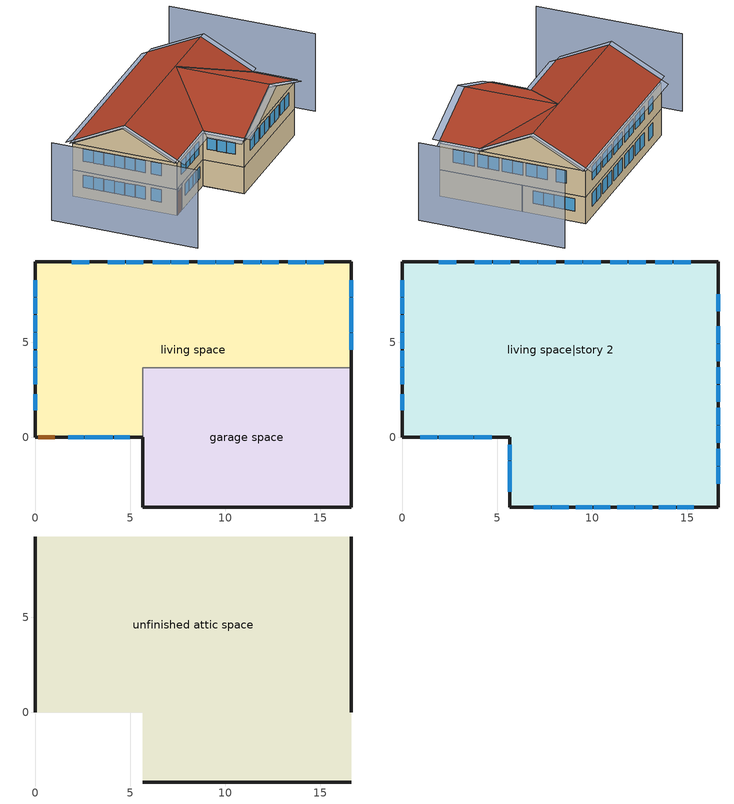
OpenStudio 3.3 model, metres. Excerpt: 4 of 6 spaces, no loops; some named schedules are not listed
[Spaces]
garage space
 floor foundation (FloorFndGrndUnfinSlab): 5.64,-3.66 5.64,3.66 16.61,3.66 16.61,-3.66 z0
 wall outside (WallExtUninsUnfin): 5.64,0 5.64,-3.66 16.61,-3.66 16.61,3.66 z0:2.44
 wall to living space (WallIntFinInsUnfin Reversed): 16.61,3.66 5.64,3.66 5.64,0 z0:2.44
living space
 floor foundation (FloorFndGrndFinSlab): 0,0 0,9.23 16.61,9.23 16.61,3.66 5.64,3.66 5.64,0 z0
 wall outside (WallExtInsFin): 16.61,3.66 16.61,9.23 0,9.23 0,0 0.13,0 1.05,0 5.64,0 z0:2.44
 window (WindowConstruction): 1.74,0 2.55,0 / 2.61,0 3.42,0 / 3.27,0 4.08,0 / 4.14,0 4.95,0 z1.05:2.13; 15.18,9.23 14.27,9.23 / 14.21,9.23 13.3,9.23 / 12.81,9.23 11.9,9.23 / 11.84,9.23 10.93,9.23 / 10.43,9.23 9.52,9.23 / 9.46,9.23 8.55,9.23 / 8.06,9.23 7.15,9.23 / 7.09,9.23 6.18,9.23 / 5.69,9.23 4.78,9.23 / 4.72,9.23 3.81,9.23 / 2.83,9.23 1.92,9.23 z0.92:2.13; 0,8.26 0,7.41 / 0,7.35 0,6.5 / 0,6.42 0,5.57 / 0,5.51 0,4.66 / 0,4.57 0,3.72 / 0,3.66 0,2.81 / 0,2.27 0,1.42 z1:2.13; 16.61,4.61 16.61,5.48 / 16.61,5.55 16.61,6.42 / 16.61,6.47 16.61,7.34 / 16.61,7.4 16.61,8.28 z0.97:2.13
 door (Door): 0.15,0 1.02,0 z0:2.13
living space|story 2
 floor to garage space (FloorFinInsUnfin): 16.61,3.66 16.61,-3.66 5.64,-3.66 5.64,3.66 z2.44
 floor to living space (FloorFinUninsFin): 16.61,9.23 16.61,3.66 5.64,3.66 5.64,0 0,0 0,9.23 z2.44
 wall outside (WallExtInsFin): 0,9.23 0,0 5.64,0 5.64,-3.66 16.61,-3.66 16.61,9.23 0,9.23 z2.44:4.88
 window (WindowConstruction): 6.92,-3.66 7.8,-3.66 / 7.87,-3.66 8.75,-3.66 / 9.11,-3.66 10,-3.66 / 10.06,-3.66 10.95,-3.66 / 11.31,-3.66 12.19,-3.66 / 12.25,-3.66 13.14,-3.66 / 13.5,-3.66 14.39,-3.66 / 14.45,-3.66 15.34,-3.66 / 16.61,-2.43 16.61,-1.54 / 16.61,-1.48 16.61,-0.59 / 16.61,-0.28 16.61,0.61 / 16.61,0.67 16.61,1.56 / 16.61,1.87 16.61,2.76 / 16.61,2.82 16.61,3.7 / 16.61,4.02 16.61,4.9 / 16.61,4.96 16.61,5.85 / 16.61,6.64 16.61,7.53 z3.39:4.57; 0.95,0 1.85,0 / 1.91,0 2.81,0 / 2.83,0 3.73,0 / 3.79,0 4.69,0 z3.37:4.57; 15.18,9.23 14.27,9.23 / 14.21,9.23 13.3,9.23 / 12.81,9.23 11.9,9.23 / 11.84,9.23 10.93,9.23 / 10.43,9.23 9.52,9.23 / 9.46,9.23 8.55,9.23 / 8.06,9.23 7.15,9.23 / 7.09,9.23 6.18,9.23 / 5.69,9.23 4.78,9.23 / 4.72,9.23 3.81,9.23 / 2.83,9.23 1.92,9.23 z3.36:4.57; 5.64,-0.37 5.64,-1.19 / 5.64,-1.25 5.64,-2.07 / 5.64,-2.03 5.64,-2.85 z3.48:4.57; 0,8.26 0,7.41 / 0,7.35 0,6.5 / 0,6.42 0,5.57 / 0,5.51 0,4.66 / 0,4.57 0,3.72 / 0,3.66 0,2.81 / 0,2.27 0,1.42 z3.44:4.57
unfinished attic space
 floor to living space|story 2 (FloorFinInsUnfinAttic): 16.61,9.23 16.61,0 0,0 0,9.23 z4.88; 5.64,-3.66 5.64,0 16.61,0 16.61,-3.66 z4.88
 wall outside (WallExtUninsUnfin): 0,4.61,7.18 0,9.23,4.88 0,0,4.88; 16.61,4.61,7.18 16.61,0,4.88 16.61,9.23,4.88; 5.64,-3.66,4.88 16.61,-3.66,4.88 11.13,-3.66,7.17
 roof outside (RoofUnfinInsExt): 0,4.61,7.49 16.61,4.61,7.49 16.61,9.23,5.18 0,9.23,5.18; 5.64,0,5.13 5.64,-3.66,5.13 11.13,-3.66,7.43 11.13,4.59,7.43; 16.61,0,5.13 11.13,4.59,7.43 11.13,-3.66,7.43 16.61,-3.66,5.13; 0,4.61,7.49 0,0,5.18 5.64,0,5.18 11.13,4.59,7.48 16.61,0,5.18 16.61,4.61,7.49
shading: -4.57,9.23 -4.57,-3.66 / 21.19,-3.66 21.19,9.23 z0:7.18; 16.61,6.47 16.61,7.34 / 16.61,4.61 16.61,5.48 / 16.61,7.4 16.61,8.28 / 16.61,5.55 16.61,6.42 z0.97:2.13; 16.61,4.96 16.61,5.85 / 16.61,4.02 16.61,4.9 / 16.61,1.87 16.61,2.76 / 16.61,-0.28 16.61,0.61 / 16.61,-2.43 16.61,-1.54 / 13.5,-3.66 14.39,-3.66 / 12.25,-3.66 13.14,-3.66 / 14.45,-3.66 15.34,-3.66 / 6.92,-3.66 7.8,-3.66 / 16.61,6.64 16.61,7.53 / 16.61,0.67 16.61,1.56 / 10.06,-3.66 10.95,-3.66 / 7.87,-3.66 8.75,-3.66 / 9.11,-3.66 10,-3.66 / 11.31,-3.66 12.19,-3.66 / 16.61,2.82 16.61,3.7 / 16.61,-1.48 16.61,-0.59 z3.39:4.57; 0,2.27 0,1.42 / 0,5.51 0,4.66 / 0,6.42 0,5.57 / 0,8.26 0,7.41 / 0,7.35 0,6.5 / 0,4.57 0,3.72 / 0,3.66 0,2.81 z1:2.13; 0,2.27 0,1.42 / 0,3.66 0,2.81 / 0,5.51 0,4.66 / 0,6.42 0,5.57 / 0,7.35 0,6.5 / 0,4.57 0,3.72 / 0,8.26 0,7.41 z3.44:4.57; 5.64,-2.03 5.64,-2.85 / 5.64,-1.25 5.64,-2.07 / 5.64,-0.37 5.64,-1.19 z3.48:4.57; 4.72,9.23 3.81,9.23 / 5.69,9.23 4.78,9.23 / 7.09,9.23 6.18,9.23 / 8.06,9.23 7.15,9.23 / 2.83,9.23 1.92,9.23 / 15.18,9.23 14.27,9.23 / 14.21,9.23 13.3,9.23 / 12.81,9.23 11.9,9.23 / 11.84,9.23 10.93,9.23 / 10.43,9.23 9.52,9.23 / 9.46,9.23 8.55,9.23 z0.92:2.13; 11.84,9.23 10.93,9.23 / 12.81,9.23 11.9,9.23 / 7.09,9.23 6.18,9.23 / 9.46,9.23 8.55,9.23 / 8.06,9.23 7.15,9.23 / 10.43,9.23 9.52,9.23 / 5.69,9.23 4.78,9.23 / 15.18,9.23 14.27,9.23 / 4.72,9.23 3.81,9.23 / 2.83,9.23 1.92,9.23 / 14.21,9.23 13.3,9.23 z3.36:4.57; 2.83,0 3.73,0 / 0.95,0 1.85,0 / 3.79,0 4.69,0 / 1.91,0 2.81,0 z3.37:4.57; 2.61,0 3.42,0 / 3.27,0 4.08,0 / 1.74,0 2.55,0 / 4.14,0 4.95,0 z1.05:2.13; -0.61,4.61,7.49 -0.61,0,5.18 0,0,5.18 0,4.61,7.49; 0,-0.61,4.88 5.64,-0.61,4.88 5.64,0,5.18 0,0,5.18; 17.22,0,5.18 17.22,4.61,7.49 16.61,4.61,7.49 16.61,0,5.18; 17.22,-3.66,4.88 17.22,0,4.88 16.61,0,5.13 16.61,-3.66,5.13; 11.13,-4.27,7.43 16.61,-4.27,5.13 16.61,-3.66,5.13 11.13,-3.66,7.43; -0.61,9.23,5.18 -0.61,4.61,7.49 0,4.61,7.49 0,9.23,5.18; 17.22,4.61,7.49 17.22,9.23,5.18 16.61,9.23,5.18 16.61,4.61,7.49; 16.61,9.84,4.88 0,9.84,4.88 0,9.23,5.18 16.61,9.23,5.18; 5.03,0,4.88 5.03,-3.66,4.88 5.64,-3.66,5.13 5.64,0,5.13; 5.64,-4.27,5.13 11.13,-4.27,7.43 11.13,-3.66,7.43 5.64,-3.66,5.13
[Building]
Building 1: North Axis {deg}=180; Standards Number of Stories=2; Standards Number of Above Ground Stories=2; Standards Building Type=singlefamilydetached; Standards Number of Living Units=1
[Site]
Denver-Aurora-Buckley AFB: Latitude {deg}=39.72; Longitude {deg}=-104.75; Time Zone {hr}=-7; Elevation {m}=1726; Terrain=Suburbs
[ClimateZones]
Climate Zone Institution Name 1=Building America; Climate Zone Document Year 1=0; Climate Zone Value 1=Hot-Humid; Climate Zone Institution Name 2=ASHRAE; Climate Zone Document Name 2=ANSI/ASHRAE Standard 169; Climate Zone Document Year 2=2006; Climate Zone Institution Name 3=CEC; Climate Zone Document Name 3=California Climate Zone Descriptions; Climate Zone Document Year 3=1995
[Site:WaterMainsTemperature]
Calculation Method=Correlation; Annual Average Outdoor Air Temperature {C}=20.9703; Maximum Difference In Monthly Average Outdoor Air Temperatures {deltaC}=14.4513
[Site:GroundTemperature:Deep]
20.9703, 20.9703, 20.9703, 20.9703, 20.9703, 20.9703, 20.9703, 20.9703, 20.9703, 20.9703, 20.9703, 20.9703
[Material] Roughness=Rough
Name | Thickness {m} | Conductivity {W/m-K} | Density {kg/m3} | Specific Heat {J/kg-K} | Thermal Absorptance | Solar Absorptance | Visible Absorptance
Drywall 0.5 in. | 0.0127 | 0.160291 | 801 | 837.4 | 0.9 | 0.5 | 0.1
FloorUATrussandIns | 0.0889 | 0.0564573 | 50.7834 | 1165.1 | 0.9 | 0.5 | 0.9
FloorUAAdditionalCeilingIns | 0.196342 | 0.0539976 | 16.02 | 1046.75
Wood Shingles | 0.009525 | 0.162714 | 1121.4 | 1465.45 | 0.9 | 0.78 | 0.78
RoofSheathing | 0.01905 | 0.115458 | 512.64 | 1214.23 | 0.82 | 0.3 | 0.3
RoofUARoofIns | 0.18415 | 8.02397 | 37.0049 | 1207.88 | 0.9 | 0.78 | 0.9
Brick, Medium/Dark | 0.1016 | 0.793375 | 1762.2 | 795.53 | 0.96 | 0.88 | 0.88
WallSheathing | 0.0127 | 0.115458 | 512.64 | 1214.23 | 0.82 | 0.3 | 0.3
WallCMU | 0.1524 | 0.517498 | 1001.12 | 852.065 | 0.96 | 0.88 | 0.96
WallFurring | 0.1016 | 0.0437921 | 110.334 | 1154.52 | 0.96 | 0.88 | 0.96
WallCMU 1 | 0.1524 | 0.519108 | 1001.12 | 852.065 | 0.82 | 0.3 | 0.82
WallFurring 1 | 0.1016 | 0.0439284 | 110.334 | 1154.52 | 0.82 | 0.3 | 0.82
WallStudAndCavity | 0.0889 | 0.392154 | 83.0341 | 1211.67 | 0.96 | 0.88 | 0.96
WallStudAndCavity 1 | 0.0889 | 0.397942 | 83.0341 | 1211.67 | 0.82 | 0.3 | 0.3
res furniture material living space|story 2 | 0.1524 | 0.115458 | 640.8 | 1214.23 | 0.9 | 0.6 | 0.1
FootingMaterial; FootingMaterial 1 | 0.2032 | 1.803125 | 2242.8 | 837.4 | 0.9
Concrete 4.0 in. | 0.1016 | 1.803125 | 2242.8 | 837.4 | 0.9
Floor Covering | 0.0127 | 0.0433444 | 54.468 | 1339.84 | 0.9 | 0.9
FloorIns | 0.1397 | 1.90491 | 67.691 | 1210.98 | 0.82 | 0.3 | 0.3
Wood Floor | 0.015875 | 0.115458 | 544.68 | 1214.23
FloorFinStudAndAirFloor | 0.1397 | 0.557395 | 67.691 | 1210.98 | 0.9 | 0.5 | 0.9
DoorMaterial | 0.04445 | 0.0612267 | 512.64 | 1214.23 | 0.82 | 0.3 | 0.3
[Construction]
FloorFinInsUnfinAttic: Drywall 0.5 in., FloorUATrussandIns, FloorUAAdditionalCeilingIns
RoofUnfinInsExt: Wood Shingles, RoofSheathing, RoofUARoofIns
WallExtInsFin: Brick, Medium/Dark, WallSheathing, WallCMU, WallFurring, Drywall 0.5 in.
WallIntFinInsUnfin Reversed: WallFurring 1, WallCMU 1, WallSheathing
WallExtUninsUnfin: Brick, Medium/Dark, WallSheathing, WallStudAndCavity
WallIntFinUninsFin: WallStudAndCavity 1, Drywall 0.5 in.
res furniture construction living space|story 2; res furniture construction garage space; res furniture construction living space: res furniture material living space|story 2
FootingConstruction: FootingMaterial
FloorFndGrndFinSlab: Concrete 4.0 in., Floor Covering
FootingConstruction 1: FootingMaterial 1
FloorFndGrndUnfinSlab: Concrete 4.0 in.
FloorFinInsUnfin: FloorIns, RoofSheathing, Wood Floor, Floor Covering
FloorFinUninsFin: Drywall 0.5 in., FloorFinStudAndAirFloor, RoofSheathing, Wood Floor, Floor Covering
WindowConstruction: WindowMaterial
Door: DoorMaterial
[WindowMaterial:SimpleGlazingSystem]
WindowMaterial: U-Factor {W/m2-K}=2.15764; Solar Heat Gain Coefficient=0.44
[ThermalZone] Use Ideal Air Loads=No
living zone: Thermostat=living zone temperature setpoint
garage zone; unfinished attic zone: 
res ds res fur electric asys ret air zone; res ds res ac asys ret air zone: Volume {m3}=0.25
[Sizing:Zone] Zone Cooling Design Supply Air Temperature Input Method=SupplyAirTemperature; Zone Cooling Design Supply Air Temperature {C}=14; Zone Cooling Design Supply Air Temperature Difference {deltaC}=11.11; Zone Heating Design Supply Air Temperature Input Method=SupplyAirTemperature; Zone Heating Design Supply Air Temperature {C}=40; Zone Heating Design Supply Air Temperature Difference {deltaC}=11.11; Zone Cooling Design Supply Air Humidity Ratio {kg-H2O/kg-air}=0.0085; Zone Heating Design Supply Air Humidity Ratio {kg-H2O/kg-air}=0.008; Cooling Design Air Flow Method=DesignDay; Heating Design Air Flow Method=DesignDay; Account for Dedicated Outdoor Air System=No; Dedicated Outdoor Air System Control Strategy=NeutralSupplyAir; Dedicated Outdoor Air Low Setpoint Temperature for Design {C}=autosize; Dedicated Outdoor Air High Setpoint Temperature for Design {C}=autosize
unfinished attic zone; res ds res fur electric asys ret air zone; res ds res ac asys ret air zone
[Space]
Name | Space Type | Thermal Zone | Building Unit
garage space | Space Type 1 | garage zone
living space; living space|story 2 | Space Type 2 | living zone | unit 1
unfinished attic space | Space Type 3 | unfinished attic zone
res ds res fur electric asys ret air space |  | res ds res fur electric asys ret air zone
res ds res ac asys ret air space |  | res ds res ac asys ret air zone
[SpaceType]
Name | Standards Space Type
Space Type 1 | garage
Space Type 2 | living
Space Type 3 | unfinished attic
[BuildingUnit]
unit 1: Building Unit Type=Residential
[External:File]
schedules.csv: File=schedules.csv
[People:Definition] Number of People Calculation Method=People; Fraction Radiant=0.319734; Sensible Heat Fraction=0.573; Carbon Dioxide Generation Rate {m3/s-W}=0; Enable ASHRAE 55 Comfort Warnings=No; Mean Radiant Temperature Calculation Type=ZoneAveraged
Name | Number of People {people}
res occupants|living space | 1.47652
res occupants|living space|story 2 | 2.52348
[People] Number of People Schedule=occupants; Activity Level Schedule=res occupants activity schedule; Multiplier=1
Name | People Definition | Space or SpaceType
res occupants|living space | res occupants|living space | living space
res occupants|living space|story 2 | res occupants|living space|story 2 | living space|story 2
[InternalMass:Definition] Design Level Calculation Method=SurfaceArea
Name | Construction | Surface Area {m2}
living space|story 2 Partition | WallIntFinUninsFin | 193.471
living space Partition | WallIntFinUninsFin | 113.202
res furniture mass living space|story 2 | res furniture construction living space|story 2 | 77.3882
res furniture mass garage space | res furniture construction garage space | 8.02682
res furniture mass living space | res furniture construction living space | 45.2809
[InternalMass] Multiplier=1
Name | Internal Mass Definition | Space or SpaceType
living space|story 2 Partition | living space|story 2 Partition | living space|story 2
living space Partition | living space Partition | living space
res furniture mass living space|story 2 | res furniture mass living space|story 2 | living space|story 2
res furniture mass garage space | res furniture mass garage space | garage space
res furniture mass living space | res furniture mass living space | living space
[Foundation:Kiva] Wall Height Above Grade {m}=0.2032; Wall Depth Below Slab {m}=0.2032
Name | Footing Wall Construction
Foundation Kiva 1 | FootingConstruction
Foundation Kiva 2 | FootingConstruction 1
[Foundation:Kiva:Settings]
Soil Conductivity {W/m-K}=1.731; Soil Density {kg/m3}=1842.3; Soil Specific Heat {J/kg-K}=418.7; Ground Solar Absorptivity=0.9; Ground Thermal Absorptivity=0.9; Ground Surface Roughness {m}=0.03; Far-Field Width {m}=40; Deep-Ground Boundary Condition=ZeroFlux; Deep-Ground Depth {m}=40; Minimum Cell Dimension {m}=0.02; Maximum Cell Growth Coefficient=1.5; Simulation Timestep=Hourly
[SurfaceProperty:ExposedFoundationPerimeter] Exposed Perimeter Calculation Method=TotalExposedPerimeter
Name | Total Exposed Perimeter {m}
Surface 7 | 37.0558
Surface 1 | 21.9456
[WaterUse:Equipment:Definition]
Name | Peak Flow Rate {m3/s} | Target Temperature Schedule
res shower | 0.000102087 | fixtures temperature schedule
res sink | 5.70379e-05 | fixtures temperature schedule
res bath | 0.000274628 | fixtures temperature schedule
res shower dist; res sink dist; res bath dist | 0 | fixtures temperature schedule
res cw | 3.16998e-05 | res cw temperature schedule
res dw | 9.72366e-06 | res dw temperature schedule
[WaterUse:Equipment] Space=living space
Name | Water Use Equipment Definition | Flow Rate Fraction Schedule
res shower | res shower | showers
res sink | res sink | sinks
res bath | res bath | baths
res shower dist | res shower dist | showers
res sink dist | res sink dist | sinks
res bath dist | res bath dist | baths
res cw | res cw | clothes_washer
res dw | res dw | dishwasher
[OtherEquipment:Definition] Design Level Calculation Method=EquipmentLevel
Name | Design Level {W} | Fraction Latent | Fraction Radiant | Fraction Lost
res shower | 3017.65 | 0.487295 | 0 | 0
res sink | 607.043 | 0.312529 | 0 | 0
res bath | 4133.06 | 0 | 0 | 0
res hot water distribution | 1310.94 | 0 | 0 | 0
res ds res fur electric asys SupSLkToLvEq; res ds res fur electric asys SupLatLkToLvEq; res ds res fur electric asys SupDCnToLvEq; res ds res fur electric asys SupDCnToAhEq; res ds res fur electric asys RetDCnToPlEq; res ds res fur electric asys RetDCnToAhEquip; res ds res fur electric asys SupSLkToAhEq; res ds res fur electric asys SupLatLkToAhEq; res ds res fur electric asys RetSLkEq; res ds res fur electric asys RetLatLkEq; res ds res ac asys SupSLkToLvEq; res ds res ac asys SupLatLkToLvEq; res ds res ac asys SupDCnToLvEq; res ds res ac asys SupDCnToAhEq; res ds res ac asys RetDCnToPlEq; res ds res ac asys RetDCnToAhEquip; res ds res ac asys SupSLkToAhEq; res ds res ac asys SupLatLkToAhEq; res ds res ac asys RetSLkEq; res ds res ac asys RetLatLkEq | 0
[OtherEquipment]
Name | Other Equipment Definition | Space or SpaceType | Schedule | Fuel Type
res shower | res shower | living space | showers
res sink | res sink | living space | sinks
res bath | res bath | living space | baths
res hot water distribution | res hot water distribution | living space | showers
res ds res fur electric asys SupSLkToLvEq | res ds res fur electric asys SupSLkToLvEq | living space | Always On Discrete | None
res ds res fur electric asys SupLatLkToLvEq | res ds res fur electric asys SupLatLkToLvEq | living space | Always On Discrete | None
res ds res fur electric asys SupDCnToLvEq | res ds res fur electric asys SupDCnToLvEq | living space | Always On Discrete | None
res ds res fur electric asys SupDCnToAhEq | res ds res fur electric asys SupDCnToAhEq | unfinished attic space | Always On Discrete | None
res ds res fur electric asys RetDCnToPlEq | res ds res fur electric asys RetDCnToPlEq | res ds res fur electric asys ret air space | Always On Discrete | None
res ds res fur electric asys RetDCnToAhEquip | res ds res fur electric asys RetDCnToAhEquip | unfinished attic space | Always On Discrete | None
res ds res fur electric asys SupSLkToAhEq | res ds res fur electric asys SupSLkToAhEq | unfinished attic space | Always On Discrete | None
res ds res fur electric asys SupLatLkToAhEq | res ds res fur electric asys SupLatLkToAhEq | unfinished attic space | Always On Discrete | None
res ds res fur electric asys RetSLkEq | res ds res fur electric asys RetSLkEq | res ds res fur electric asys ret air space | Always On Discrete | None
res ds res fur electric asys RetLatLkEq | res ds res fur electric asys RetLatLkEq | res ds res fur electric asys ret air space | Always On Discrete | None
res ds res ac asys SupSLkToLvEq | res ds res ac asys SupSLkToLvEq | living space | Always On Discrete | None
res ds res ac asys SupLatLkToLvEq | res ds res ac asys SupLatLkToLvEq | living space | Always On Discrete | None
res ds res ac asys SupDCnToLvEq | res ds res ac asys SupDCnToLvEq | living space | Always On Discrete | None
res ds res ac asys SupDCnToAhEq | res ds res ac asys SupDCnToAhEq | unfinished attic space | Always On Discrete | None
res ds res ac asys RetDCnToPlEq | res ds res ac asys RetDCnToPlEq | res ds res ac asys ret air space | Always On Discrete | None
res ds res ac asys RetDCnToAhEquip | res ds res ac asys RetDCnToAhEquip | unfinished attic space | Always On Discrete | None
res ds res ac asys SupSLkToAhEq | res ds res ac asys SupSLkToAhEq | unfinished attic space | Always On Discrete | None
res ds res ac asys SupLatLkToAhEq | res ds res ac asys SupLatLkToAhEq | unfinished attic space | Always On Discrete | None
res ds res ac asys RetSLkEq | res ds res ac asys RetSLkEq | res ds res ac asys ret air space | Always On Discrete | None
res ds res ac asys RetLatLkEq | res ds res ac asys RetLatLkEq | res ds res ac asys ret air space | Always On Discrete | None
[EnergyManagementSystem:Sensor]
Name | Output Variable or Output Meter Index Key | Output Variable or Output Meter
res_shower_vol | res shower | Water Use Equipment Hot Water Volume
res_shower_mixsp | fixtures temperature schedule | Schedule Value
res_nv_pb_s |  | Site Outdoor Air Barometric Pressure
res_af_vw_s |  | Site Wind Speed
res_nv_wt_s |  | Site Outdoor Air Humidity Ratio
res_nv_1_nva_s | res nv_1 avail schedule | Schedule Value
res_nv_1_sp_s | res nv_1 temp schedule | Schedule Value
res_ds_res_fur_electric_asys_ah_mfr_s | Node 25 | System Node Mass Flow Rate
res_ds_res_fur_electric_asys_ah_vfr_s | Node 25 | System Node Current Density Volume Flow Rate
res_ds_res_fur_electric_asys_ah_tt_s | Node 25 | System Node Temperature
res_ds_res_fur_electric_asys_ra_t_s | Node 28 | System Node Temperature
res_ds_res_fur_electric_asys_ah_wt_s | Node 25 | System Node Humidity Ratio
res_ds_res_fur_electric_asys_ra_w_s | Node 28 | System Node Humidity Ratio
res_ds_res_fur_electric_asys_ah_t_s; res_ds_res_ac_asys_ah_t_s | unfinished attic zone | Zone Air Temperature
res_ds_res_fur_electric_asys_ah_w_s; res_ds_res_ac_asys_ah_w_s | unfinished attic zone | Zone Mean Air Humidity Ratio
res_ds_res_ac_asys_ah_mfr_s | Node 18 | System Node Mass Flow Rate
res_ds_res_ac_asys_ah_vfr_s | Node 18 | System Node Current Density Volume Flow Rate
res_ds_res_ac_asys_ah_tt_s | Node 18 | System Node Temperature
res_ds_res_ac_asys_ra_t_s | Node 21 | System Node Temperature
res_ds_res_ac_asys_ah_wt_s | Node 18 | System Node Humidity Ratio
res_ds_res_ac_asys_ra_w_s | Node 21 | System Node Humidity Ratio
res_infil_1_range_sch_s | res mv_1 range exhaust schedule | Schedule Value
res_infil_1_bath_sch_s | res mv_1 bath exhaust schedule | Schedule Value
res_infil_1_dryer_sch_s | clothes_dryer_exhaust | Schedule Value
res_infil_1_wh_sch_s | Always On Discrete | Schedule Value
[EnergyManagementSystem:Program]
res_shower_sag: If res_shower_vol > 0; Set ShowerTime=SystemTimeStep; Else; Set ShowerTime=0; EndIf; If (res_shower_vol > 0) && (res_shower_mixsp > res_shower_tout); Set ShowerSag=SystemTimeStep; Set ShowerE=res_shower_vol*4141170*(res_shower_mixsp-res_shower_tout); Else; Set ShowerSag=0; Set ShowerE=0; EndIf
res_nv_1_program: Set Tdiff = res_af_1_tin_s-res_af_1_tt_s; Set dT = (@Abs Tdiff); Set pt = (@RhFnTdbWPb res_af_1_tt_s res_nv_wt_s res_nv_pb_s); Set NVA = 27826.027090145795; Set Cs = 0.00017926040778923255; Set Cw = 8.70903777141566e-05; Set MNV = 4.15439602667519; Set MHR = 0.0115; Set MRH = 0.7; Set temp1 = (res_nv_1_nva_s*NVA); Set SGNV = temp1*((((Cs*dT)+(Cw*(res_af_vw_s^2)))^0.5)/1000); If (res_nv_wt_s<MHR) && (pt<MRH) && (res_af_1_tin_s>res_nv_1_sp_s); Set temp2 = (res_af_1_tin_s-res_nv_1_sp_s); Set NVadj1 = temp2/(res_af_1_tin_s-res_af_1_tt_s); Set NVadj2 = (@Min NVadj1 1); Set NVadj3 = (@Max NVadj2 0); Set NVadj = SGNV*NVadj3; Set res_nv_1_flow_act = (@Min NVadj MNV); Else; Set res_nv_1_flow_act = 0; EndIf
res_ds_res_fur_electric_asys_program: Set res_ds_res_fur_electric_asys_AhMfr = res_ds_res_fur_electric_asys_ah_mfr_s; Set res_ds_res_fur_electric_asys_FanRtf = res_ds_res_fur_electric_asys_fan_rtf_s; Set res_ds_res_fur_electric_asys_AhVfr = res_ds_res_fur_electric_asys_ah_vfr_s; Set res_ds_res_fur_electric_asys_AhTt = res_ds_res_fur_electric_asys_ah_tt_s; Set res_ds_res_fur_electric_asys_AhWt = res_ds_res_fur_electric_asys_ah_wt_s; Set res_ds_res_fur_electric_asys_RaT = res_ds_res_fur_electric_asys_ra_t_s; Set res_ds_res_fur_electric_asys_RaW = res_ds_res_fur_electric_asys_ra_w_s; Set res_ds_res_fur_electric_asys_AhT = res_ds_res_fur_electric_asys_ah_t_s; Set res_ds_res_fur_electric_asys_AhW = res_ds_res_fur_electric_asys_ah_w_s; Run res_ds_res_fur_electric_asys_lk_subrout; Set res_ds_res_fur_electric_asys_SupSLkToLvEq_act = res_ds_res_fur_electric_asys_SupSLkToLv; Set res_ds_res_fur_electric_asys_SupLatLkToLvEq_act = res_ds_res_fur_electric_asys_SupLatLkToLv; Set res_ds_res_fur_electric_asys_SupDCnToLvEq_act = res_ds_res_fur_electric_asys_SupDCnToLv; Set res_ds_res_fur_electric_asys_SupDCnToAhEq_act = res_ds_res_fur_electric_asys_SupDCnToAh; Set res_ds_res_fur_electric_asys_SupSLkToAhEq_act = res_ds_res_fur_electric_asys_SupSLkToAh; Set res_ds_res_fur_electric_asys_SupLatLkToAhEq_act = res_ds_res_fur_electric_asys_SupLatLkToAh; Set res_ds_res_fur_electric_asys_RetSLkEq_act = res_ds_res_fur_electric_asys_RetSLk; Set res_ds_res_fur_electric_asys_RetLatLkEq_act = res_ds_res_fur_electric_asys_RetLatLk; Set res_ds_res_fur_electric_asys_RetDCnToPlEq_act = res_ds_res_fur_electric_asys_RetDCnToPl; Set res_ds_res_fur_electric_asys_RetDCnToAhEquip_act = res_ds_res_fur_electric_asys_RetDCnToAh; Set res_ds_res_fur_electric_asys_AhToLivMix_act = res_ds_res_fur_electric_asys_AhToLiv; Set res_ds_res_fur_electric_asys_LivToAhMix_act = res_ds_res_fur_electric_asys_LivToAh
res_ds_res_ac_asys_program: Set res_ds_res_ac_asys_AhMfr = res_ds_res_ac_asys_ah_mfr_s; Set res_ds_res_ac_asys_FanRtf = res_ds_res_ac_asys_fan_rtf_s; Set res_ds_res_ac_asys_AhVfr = res_ds_res_ac_asys_ah_vfr_s; Set res_ds_res_ac_asys_AhTt = res_ds_res_ac_asys_ah_tt_s; Set res_ds_res_ac_asys_AhWt = res_ds_res_ac_asys_ah_wt_s; Set res_ds_res_ac_asys_RaT = res_ds_res_ac_asys_ra_t_s; Set res_ds_res_ac_asys_RaW = res_ds_res_ac_asys_ra_w_s; Set res_ds_res_ac_asys_AhT = res_ds_res_ac_asys_ah_t_s; Set res_ds_res_ac_asys_AhW = res_ds_res_ac_asys_ah_w_s; Run res_ds_res_ac_asys_lk_subrout; Set res_ds_res_ac_asys_SupSLkToLvEq_act = res_ds_res_ac_asys_SupSLkToLv; Set res_ds_res_ac_asys_SupLatLkToLvEq_act = res_ds_res_ac_asys_SupLatLkToLv; Set res_ds_res_ac_asys_SupDCnToLvEq_act = res_ds_res_ac_asys_SupDCnToLv; Set res_ds_res_ac_asys_SupDCnToAhEq_act = res_ds_res_ac_asys_SupDCnToAh; Set res_ds_res_ac_asys_SupSLkToAhEq_act = res_ds_res_ac_asys_SupSLkToAh; Set res_ds_res_ac_asys_SupLatLkToAhEq_act = res_ds_res_ac_asys_SupLatLkToAh; Set res_ds_res_ac_asys_RetSLkEq_act = res_ds_res_ac_asys_RetSLk; Set res_ds_res_ac_asys_RetLatLkEq_act = res_ds_res_ac_asys_RetLatLk; Set res_ds_res_ac_asys_RetDCnToPlEq_act = res_ds_res_ac_asys_RetDCnToPl; Set res_ds_res_ac_asys_RetDCnToAhEquip_act = res_ds_res_ac_asys_RetDCnToAh; Set res_ds_res_ac_asys_AhToLivMix_act = res_ds_res_ac_asys_AhToLiv; Set res_ds_res_ac_asys_LivToAhMix_act = res_ds_res_ac_asys_LivToAh
res_infil_1_program: Set p_m = 0.14; Set p_s = 0.22; Set s_m = 270; Set s_s = 370; Set z_m = 9.99744; Set z_s = 4.8768; Set f_t = (((s_m/z_m)^p_m)*((z_s/s_s)^p_s)); Set Tdiff = res_af_1_tin_s-res_af_1_tt_s; Set dT = @Abs Tdiff; Set c = 0.1637; Set Cs = 0.1056; Set Cw = 0.1471; Set n = 0.65; Set sft = (f_t*0.7000000000000001); Set temp1 = ((c*Cw)*((sft*res_af_vw_s)^(2*n)))^2; Set Qn = (((c*Cs*(dT^n))^2)+temp1)^0.5; Set Tdiff = res_af_1_tin_s-res_af_1_tt_s; Set QWHV = res_infil_1_wh_sch_s*0.0; Set Qrange = res_infil_1_range_sch_s*0.0472; Set Qdryer = res_infil_1_dryer_sch_s*0.0472; Set Qbath = res_infil_1_bath_sch_s*0.0472; Set QductsOut = 0; Set QductsIn = 0; Set QductsOut = QductsOut+res_ds_res_fur_electric_asys_lk_ret_fan_equiv; Set QductsIn = QductsIn+res_ds_res_fur_electric_asys_lk_sup_fan_equiv; Set QductsOut = QductsOut+res_ds_res_ac_asys_lk_ret_fan_equiv; Set QductsIn = QductsIn+res_ds_res_ac_asys_lk_sup_fan_equiv; Set Qout = Qrange+Qbath+Qdryer+QductsOut; Set Qin = QWHV+QductsIn; Set faneff_wh = 1; Set res_infil_1_house_fan_act = (QWHV*300)/faneff_wh*0; Set faneff_sp = 0.4719474432000001; Set res_infil_1_range_fan_act = (Qrange*300)/faneff_sp; Set res_infil_1_bath_fan_act = (Qbath*300)/faneff_sp; Set Qfan = (@Max Qout Qin); If Qfan > 0; Set Qavg = ((Qout + Qin) / 2.0); If ((@Abs (Qout - Qavg)) / Qavg) <= 0.1; Set phi = 1; Else; Set phi = (Qn / (Qn + Qfan)); EndIf; Set Qinf_adj = phi * Qn; Else; Set Qinf_adj = Qn; EndIf; Set res_infil_1_flow_act = Qfan + Qinf_adj
[EnergyManagementSystem:ProgramCallingManager]
res shower sag: EndOfSystemTimestepAfterHVACReporting; res_shower_sag
res af_1 program calling manager: BeginTimestepBeforePredictor; res_infil_1_program; res_nv_1_program
res ds res fur electric asys program calling manager: EndOfSystemTimestepAfterHVACReporting; res_ds_res_fur_electric_asys_program
res ds res ac asys program calling manager: EndOfSystemTimestepAfterHVACReporting; res_ds_res_ac_asys_program
[EnergyManagementSystem:OutputVariable] Type of Data in Variable=Summed; Update Frequency=SystemTimestep; EMS Program or Subroutine=res_shower_sag
Name | EMS Variable | Units
Unmet Shower Energy|unit 1 | ShowerE | J
Unmet Shower Time|unit 1 | ShowerSag | hr
Shower Draw Time|unit 1 | ShowerTime | hr
[ThermostatSetpoint:DualSetpoint]
living zone temperature setpoint: Heating Setpoint Temperature Schedule=res heating setpoint; Cooling Setpoint Temperature Schedule=res cooling setpoint
[ElectricEquipment:Definition] Design Level Calculation Method=EquipmentLevel
Name | Design Level {W} | Fraction Latent | Fraction Radiant | Fraction Lost
res ceil fan | 34.2964 | 0 | 0.558 | 0
res refrig | 203.365 | 0 | 0 | 0
res cw | 858.155 | 0 | 0.48 | 0.2
res cd electric | 7975.5 | 0.05 | 0.09 | 0.8
res dw | 595.959 | 0.15 | 0.36 | 0.25
res range electric | 2265.51 | 0.3 | 0.24 | 0.3
res misc plug loads|living space | 542.803 | 0.021 | 0.558 | 0.049
res misc plug loads|living space|story 2 | 927.688 | 0.021 | 0.558 | 0.049
res freezer | 47.9573 | 0 | 0 | 0
res well pump | 149.343 | 0 | 0 | 1
res infil_1 house fan; res infil_1 range fan; res infil_1 bath fan | 0 | 0 | 0 | 1
[ElectricEquipment]
Name | Electric Equipment Definition | Space or SpaceType | Schedule
res ceil fan | res ceil fan | living space | ceiling_fan
res refrig | res refrig | living space | res refrig schedule
res cw | res cw | living space | clothes_washer_power
res cd electric | res cd electric | living space | clothes_dryer
res dw | res dw | living space | dishwasher_power
res range electric | res range electric | living space | cooking_range
res misc plug loads|living space | res misc plug loads|living space | living space | plug_loads
res misc plug loads|living space|story 2 | res misc plug loads|living space|story 2 | living space|story 2 | plug_loads
res freezer | res freezer | garage space | res freezer schedule
res well pump | res well pump | living space|story 2 | plug_loads_well_pump
res infil_1 house fan | res infil_1 house fan | living space | Always On Discrete
res infil_1 range fan | res infil_1 range fan | living space | Always On Discrete
res infil_1 bath fan | res infil_1 bath fan | living space | Always On Discrete
[Lights:Definition] Design Level Calculation Method=LightingLevel; Fraction Radiant=0.6; Fraction Visible=0.2; Return Air Fraction=0
Name | Lighting Level {W}
res lighting interior living space | 198.907
res lighting interior living space|story 2 | 339.945
res lighting garage garage space | 6.1129
[Lights] Fraction Replaceable=1
Name | Lights Definition | Space or SpaceType | Schedule
res lighting interior living space | res lighting interior living space | living space | lighting_interior
res lighting interior living space|story 2 | res lighting interior living space|story 2 | living space|story 2 | lighting_interior
res lighting garage garage space | res lighting garage garage space | garage space | lighting_garage
[Exterior:Lights:Definition]
res lighting exterior: Design Level {W}=16.2022
[Exterior:Lights]
res lighting exterior: Exterior Lights Definition=res lighting exterior; Schedule=lighting_exterior
[SpaceInfiltration:EffectiveLeakageArea] Schedule=Always On Discrete
Name | Space or SpaceType | Effective Air Leakage Area {cm2} | Stack Coefficient | Wind Coefficient
res infil|garage space | garage space | 408.02 | 0.000129067 | 4.38083e-05
res infil|unfinished attic space | unfinished attic space | 6442.57 | 0.000181537 | 4.28294e-05
[SpaceInfiltration:DesignFlowRate] Space or SpaceType=living space; Schedule=Always On Discrete; Design Flow Rate Calculation Method=Flow/Space; Design Flow Rate {m3/s}=0
res nv_1 flow; res infil_1 flow
[EnergyManagementSystem:Actuator]
Name | Actuated Component | Actuated Component Type | Actuated Component Control Type
res_nv_1_flow_act | res nv_1 flow | Zone Infiltration | Air Exchange Flow Rate
res_ds_res_fur_electric_asys_SupSLkToLvEq_act | res ds res fur electric asys SupSLkToLvEq | OtherEquipment | Power Level
res_ds_res_fur_electric_asys_SupLatLkToLvEq_act | res ds res fur electric asys SupLatLkToLvEq | OtherEquipment | Power Level
res_ds_res_fur_electric_asys_SupDCnToLvEq_act | res ds res fur electric asys SupDCnToLvEq | OtherEquipment | Power Level
res_ds_res_fur_electric_asys_SupDCnToAhEq_act | res ds res fur electric asys SupDCnToAhEq | OtherEquipment | Power Level
res_ds_res_fur_electric_asys_RetDCnToPlEq_act | res ds res fur electric asys RetDCnToPlEq | OtherEquipment | Power Level
res_ds_res_fur_electric_asys_RetDCnToAhEquip_act | res ds res fur electric asys RetDCnToAhEquip | OtherEquipment | Power Level
res_ds_res_fur_electric_asys_SupSLkToAhEq_act | res ds res fur electric asys SupSLkToAhEq | OtherEquipment | Power Level
res_ds_res_fur_electric_asys_SupLatLkToAhEq_act | res ds res fur electric asys SupLatLkToAhEq | OtherEquipment | Power Level
res_ds_res_fur_electric_asys_RetSLkEq_act | res ds res fur electric asys RetSLkEq | OtherEquipment | Power Level
res_ds_res_fur_electric_asys_RetLatLkEq_act | res ds res fur electric asys RetLatLkEq | OtherEquipment | Power Level
res_ds_res_fur_electric_asys_AhToLivMix_act | res ds res fur electric asys AhToLivMix | ZoneMixing | Air Exchange Flow Rate
res_ds_res_fur_electric_asys_LivToAhMix_act | res ds res fur electric asys LivToAhMix | ZoneMixing | Air Exchange Flow Rate
res_ds_res_ac_asys_SupSLkToLvEq_act | res ds res ac asys SupSLkToLvEq | OtherEquipment | Power Level
res_ds_res_ac_asys_SupLatLkToLvEq_act | res ds res ac asys SupLatLkToLvEq | OtherEquipment | Power Level
res_ds_res_ac_asys_SupDCnToLvEq_act | res ds res ac asys SupDCnToLvEq | OtherEquipment | Power Level
res_ds_res_ac_asys_SupDCnToAhEq_act | res ds res ac asys SupDCnToAhEq | OtherEquipment | Power Level
res_ds_res_ac_asys_RetDCnToPlEq_act | res ds res ac asys RetDCnToPlEq | OtherEquipment | Power Level
res_ds_res_ac_asys_RetDCnToAhEquip_act | res ds res ac asys RetDCnToAhEquip | OtherEquipment | Power Level
res_ds_res_ac_asys_SupSLkToAhEq_act | res ds res ac asys SupSLkToAhEq | OtherEquipment | Power Level
res_ds_res_ac_asys_SupLatLkToAhEq_act | res ds res ac asys SupLatLkToAhEq | OtherEquipment | Power Level
res_ds_res_ac_asys_RetSLkEq_act | res ds res ac asys RetSLkEq | OtherEquipment | Power Level
res_ds_res_ac_asys_RetLatLkEq_act | res ds res ac asys RetLatLkEq | OtherEquipment | Power Level
res_ds_res_ac_asys_AhToLivMix_act | res ds res ac asys AhToLivMix | ZoneMixing | Air Exchange Flow Rate
res_ds_res_ac_asys_LivToAhMix_act | res ds res ac asys LivToAhMix | ZoneMixing | Air Exchange Flow Rate
res_infil_1_house_fan_act | res infil_1 house fan | ElectricEquipment | Electricity Rate
res_infil_1_range_fan_act | res infil_1 range fan | ElectricEquipment | Electricity Rate
res_infil_1_bath_fan_act | res infil_1 bath fan | ElectricEquipment | Electricity Rate
res_infil_1_flow_act | res infil_1 flow | Zone Infiltration | Air Exchange Flow Rate
[AirLoopHVAC:ReturnPlenum]
Name | ThermalZone
res fur electric asys return plenum | res ds res fur electric asys ret air zone
res ac asys return plenum | res ds res ac asys ret air zone
[ZoneMixing] Schedule=Always On Continuous; Design Flow Rate Calculation Method=Flow/Zone; Design Flow Rate {m3/s}=0
Name | Zone | Source Zone
res ds res fur electric asys AhToLivMix; res ds res ac asys AhToLivMix | living zone | unfinished attic zone
res ds res fur electric asys LivToAhMix; res ds res ac asys LivToAhMix | unfinished attic zone | living zone
[EnergyManagementSystem:Subroutine]
res_ds_res_fur_electric_asys_lk_subrout: Set f_sup = 0.04997502497502498; Set f_ret = 0.025024975024975034; Set f_OA = 0.024950049950049943; Set oafrate = f_OA * res_ds_res_fur_electric_asys_AhVfr; Set suplkfrate = f_sup * res_ds_res_fur_electric_asys_AhVfr; Set retlkfrate = f_ret * res_ds_res_fur_electric_asys_AhVfr; Set res_ds_res_fur_electric_asys_AhToLiv = (@Abs (suplkfrate-retlkfrate-oafrate)); Set res_ds_res_fur_electric_asys_LivToAh = 0; Set res_ds_res_fur_electric_asys_lk_sup_fan_equiv = 0; Set res_ds_res_fur_electric_asys_lk_ret_fan_equiv = oafrate; If res_ds_res_fur_electric_asys_AhMfr>0; Set h_SA=(@HFnTdbW res_ds_res_fur_electric_asys_AhTt res_ds_res_fur_electric_asys_AhWt); Set h_AHZ=(@HFnTdbW res_ds_res_fur_electric_asys_AhT res_ds_res_fur_electric_asys_AhW); Set h_RA=(@HFnTdbW res_ds_res_fur_electric_asys_RaT res_ds_res_fur_electric_asys_RaW); Set h_fg=(@HfgAirFnWTdb res_ds_res_fur_electric_asys_AhWt res_ds_res_fur_electric_asys_AhTt); Set SALkQtot=f_sup*res_ds_res_fur_electric_asys_AhMfr*(h_RA-h_SA); Set temp1=h_fg*(res_ds_res_fur_electric_asys_RaW-res_ds_res_fur_electric_asys_AhWt); Set res_ds_res_fur_electric_asys_SupLatLkToLv = f_sup*res_ds_res_fur_electric_asys_AhMfr*temp1; Set res_ds_res_fur_electric_asys_SupSLkToLv = SALkQtot-res_ds_res_fur_electric_asys_SupLatLkToLv; Set eTm=(res_ds_res_fur_electric_asys_FanRtf/(res_ds_res_fur_electric_asys_AhMfr*1006.0))*52.324; Set eTm=0-eTm; Set temp4=res_ds_res_fur_electric_asys_AhT; Set tsup=temp4+((res_ds_res_fur_electric_asys_AhTt-res_ds_res_fur_electric_asys_AhT)*(@Exp eTm)); Set temp5=tsup-res_ds_res_fur_electric_asys_AhTt; Set res_ds_res_fur_electric_asys_SupDCnToLv = res_ds_res_fur_electric_asys_AhMfr*1006.0*temp5; Set res_ds_res_fur_electric_asys_SupDCnToAh = 0-res_ds_res_fur_electric_asys_SupDCnToLv; Set eTm=(res_ds_res_fur_electric_asys_FanRtf/(res_ds_res_fur_electric_asys_AhMfr*1006.0))*17.002; Set eTm=0-eTm; Set temp6=res_ds_res_fur_electric_asys_AhT; Set tret=temp6+((res_ds_res_fur_electric_asys_RaT-res_ds_res_fur_electric_asys_AhT)*(@Exp eTm)); Set temp7=tret-res_ds_res_fur_electric_asys_RaT; Set res_ds_res_fur_electric_asys_RetDCnToPl=res_ds_res_fur_electric_asys_AhMfr*1006.0*temp7; Set res_ds_res_fur_electric_asys_RetDCnToAh=0-res_ds_res_fur_electric_asys_RetDCnToPl; Set res_ds_res_fur_electric_asys_RetLatLk=0; Set temp2=(res_ds_res_fur_electric_asys_AhT-res_ds_res_fur_electric_asys_RaT); Set res_ds_res_fur_electric_asys_RetSLk=f_ret*res_ds_res_fur_electric_asys_AhMfr*1006.0*temp2; Set QtLkToAHZn=f_sup*res_ds_res_fur_electric_asys_AhMfr*(h_SA-h_AHZ); Set temp3=(res_ds_res_fur_electric_asys_AhWt-res_ds_res_fur_electric_asys_AhW); Set res_ds_res_fur_electric_asys_SupLatLkToAh=f_sup*res_ds_res_fur_electric_asys_AhMfr*h_fg; Set res_ds_res_fur_electric_asys_SupLatLkToAh=res_ds_res_fur_electric_asys_SupLatLkToAh*temp3; Set res_ds_res_fur_electric_asys_SupSLkToAh=QtLkToAHZn-res_ds_res_fur_electric_asys_SupLatLkToAh; Else; Set res_ds_res_fur_electric_asys_SupLatLkToLv=0; Set res_ds_res_fur_electric_asys_SupSLkToLv=0; Set res_ds_res_fur_electric_asys_SupDCnToLv=0; Set res_ds_res_fur_electric_asys_SupDCnToAh=0; Set res_ds_res_fur_electric_asys_RetDCnToPl=0; Set res_ds_res_fur_electric_asys_RetDCnToAh=0; Set res_ds_res_fur_electric_asys_RetLatLk=0; Set res_ds_res_fur_electric_asys_RetSLk=0; Set res_ds_res_fur_electric_asys_SupLatLkToAh=0; Set res_ds_res_fur_electric_asys_SupSLkToAh=0; EndIf
[Schedule:File] External File=schedules.csv; Rows to Skip at Top=1; Number of Hours of Data=8760; Minutes per Item=15
Name | Column Number
occupants | 1
showers | 14
sinks | 15
baths | 13
ceiling_fan | 16
clothes_washer | 9
clothes_washer_power | 10
clothes_dryer | 11
dishwasher | 7
dishwasher_power | 8
cooking_range | 6
lighting_interior | 2
lighting_garage | 4
lighting_exterior | 3
plug_loads | 17
plug_loads_well_pump | 19
clothes_dryer_exhaust | 12
[Schedule:Constant]
Name | Value
res occupants activity schedule | 112.539
fixtures temperature schedule | 43.3333
Always On Discrete; Always On Continuous | 1
res cw temperature schedule; res dw temperature schedule | 52.666
[Schedule:Ruleset]
Name | Default Day Schedule | Summer Design Day Schedule | Winter Design Day Schedule
res heating setpoint | Schedule Day 6 | res heating setpoint summer design | res heating setpoint winter design
res cooling setpoint | Schedule Day 7 | res cooling setpoint summer design | res cooling setpoint winter design
res refrig schedule | Schedule Day 8 | res refrig schedule summer design | res refrig schedule winter design
res freezer schedule | Schedule Day 13 | res freezer schedule summer design | res freezer schedule winter design
res nv_1 temp schedule | Schedule Day 16
res nv_1 avail schedule | Schedule Day 17
res mv_1 range exhaust schedule | Schedule Day 20 | res mv_1 range exhaust schedule summer design | res mv_1 range exhaust schedule winter design
res mv_1 bath exhaust schedule | Schedule Day 21 | res mv_1 bath exhaust schedule summer design | res mv_1 bath exhaust schedule winter design
[Schedule:Day]
Schedule Day 6; Schedule Day 7; Schedule Day 8; res refrig schedule winter design; Schedule Day 13; res freezer schedule winter design; Schedule Day 16; Schedule Day 17: 24, 0, 0
res heating setpoint allday1; res heating setpoint allday2; res heating setpoint allday3; res heating setpoint allday4; res heating setpoint allday5; res heating setpoint allday6; res heating setpoint allday7; res heating setpoint allday8; res heating setpoint allday9; res heating setpoint allday10; res heating setpoint allday11; res heating setpoint allday12: 2, 0, 21.6667, 11, 0, 20.5556, 24, 0, 21.6667
res heating setpoint winter design; res cooling setpoint winter design: 24, 0, 21.1111
res heating setpoint summer design; res cooling setpoint summer design: 24, 0, 23.8889
res cooling setpoint allday1; res cooling setpoint allday2; res cooling setpoint allday11; res cooling setpoint allday12: 2, 0, 21.6667, 11, 0, 21.1111, 24, 0, 21.6667
res cooling setpoint allday3; res cooling setpoint allday4; res cooling setpoint allday5; res cooling setpoint allday6; res cooling setpoint allday7; res cooling setpoint allday8; res cooling setpoint allday9; res cooling setpoint allday10: 1, 0, 21.6667, 2, 0, 21.6667, 3, 0, 21.1111, 4, 0, 21.1111, 5, 0, 21.1111, 6, 0, 21.1111, 7, 0, 21.1111, 8, 0, 21.1111, 9, 0, 21.1111, 10, 0, 21.1111, 11, 0, 21.1111, 12, 0, 21.6667, 13, 0, 21.6667, 14, 0, 21.6667, 15, 0, 21.6667, 16, 0, 21.6667, 17, 0, 21.6667, 18, 0, 21.6667, 19, 0, 21.6667, 20, 0, 21.6667, 21, 0, 21.6667, 22, 0, 21.6667, 23, 0, 21.6667, 24, 0, 21.6667
res refrig schedule allday1; res refrig schedule allday12; res freezer schedule allday1; res freezer schedule allday12: 1, 0, 0.610949, 2, 0, 0.595675, 3, 0, 0.580401, 4, 0, 0.565128, 6, 0, 0.549854, 7, 0, 0.580401, 8, 0, 0.610949, 10, 0, 0.626223, 12, 0, 0.610949, 15, 0, 0.641496, 16, 0, 0.626223, 17, 0, 0.672044, 18, 0, 0.733139, 19, 0, 0.763686, 20, 0, 0.733139, 21, 0, 0.717865, 22, 0, 0.702591, 23, 0, 0.672044, 24, 0, 0.626223
res refrig schedule allday2; res freezer schedule allday2: 1, 0, 0.609489, 2, 0, 0.594252, 3, 0, 0.579015, 4, 0, 0.563777, 6, 0, 0.54854, 7, 0, 0.579015, 8, 0, 0.609489, 10, 0, 0.624726, 12, 0, 0.609489, 15, 0, 0.639964, 16, 0, 0.624726, 17, 0, 0.670438, 18, 0, 0.731387, 19, 0, 0.761861, 20, 0, 0.731387, 21, 0, 0.71615, 22, 0, 0.700912, 23, 0, 0.670438, 24, 0, 0.624726
res refrig schedule allday3; res refrig schedule allday4; res refrig schedule allday5; res freezer schedule allday3; res freezer schedule allday4; res freezer schedule allday5: 1, 0, 0.791241, 2, 0, 0.77146, 3, 0, 0.751679, 4, 0, 0.731898, 6, 0, 0.712117, 7, 0, 0.751679, 8, 0, 0.791241, 10, 0, 0.811022, 12, 0, 0.791241, 15, 0, 0.830803, 16, 0, 0.811022, 17, 0, 0.870365, 18, 0, 0.949489, 19, 0, 0.989051, 20, 0, 0.949489, 21, 0, 0.929708, 22, 0, 0.909927, 23, 0, 0.870365, 24, 0, 0.811022
res refrig schedule allday6; res refrig schedule allday7; res refrig schedule allday8; res refrig schedule allday9; res freezer schedule allday6; res freezer schedule allday7; res freezer schedule allday8; res freezer schedule allday9: 1, 0, 0.8, 2, 0, 0.78, 3, 0, 0.76, 4, 0, 0.74, 6, 0, 0.72, 7, 0, 0.76, 8, 0, 0.8, 10, 0, 0.82, 12, 0, 0.8, 15, 0, 0.84, 16, 0, 0.82, 17, 0, 0.88, 18, 0, 0.96, 19, 0, 1, 20, 0, 0.96, 21, 0, 0.94, 22, 0, 0.92, 23, 0, 0.88, 24, 0, 0.82
res refrig schedule allday10; res freezer schedule allday10: 1, 0, 0.679562, 2, 0, 0.662573, 3, 0, 0.645584, 4, 0, 0.628595, 6, 0, 0.611606, 7, 0, 0.645584, 8, 0, 0.679562, 10, 0, 0.696551, 12, 0, 0.679562, 15, 0, 0.71354, 16, 0, 0.696551, 17, 0, 0.747518, 18, 0, 0.815474, 19, 0, 0.849453, 20, 0, 0.815474, 21, 0, 0.798485, 22, 0, 0.781496, 23, 0, 0.747518, 24, 0, 0.696551
res refrig schedule allday11; res freezer schedule allday11: 1, 0, 0.675182, 2, 0, 0.658303, 3, 0, 0.641423, 4, 0, 0.624544, 6, 0, 0.607664, 7, 0, 0.641423, 8, 0, 0.675182, 10, 0, 0.692062, 12, 0, 0.675182, 15, 0, 0.708942, 16, 0, 0.692062, 17, 0, 0.742701, 18, 0, 0.810219, 19, 0, 0.843978, 20, 0, 0.810219, 21, 0, 0.793339, 22, 0, 0.77646, 23, 0, 0.742701, 24, 0, 0.692062
res refrig schedule summer design; res freezer schedule summer design: 24, 0, 1
[Schedule:Rule] Apply Monday=Yes; Apply Wednesday=Yes; Apply Friday=Yes; Date Specification Type=DateRange; Start Day=1
Name | Schedule Ruleset | Rule Order | Day Schedule | Apply Sunday | Apply Tuesday | Apply Thursday | Apply Saturday | Start Month | End Month | End Day
res heating setpoint allday rule1 | res heating setpoint | 11 | res heating setpoint allday1 | Yes | Yes | Yes | Yes | 1 | 1 | 31
res heating setpoint allday rule2 | res heating setpoint | 10 | res heating setpoint allday2 | Yes | Yes | Yes | Yes | 2 | 2 | 28
res heating setpoint allday rule3 | res heating setpoint | 9 | res heating setpoint allday3 | Yes | Yes | Yes | Yes | 3 | 3 | 31
res heating setpoint allday rule4 | res heating setpoint | 8 | res heating setpoint allday4 | Yes | Yes | Yes | Yes | 4 | 4 | 30
res heating setpoint allday rule5 | res heating setpoint | 7 | res heating setpoint allday5 | Yes | Yes | Yes | Yes | 5 | 5 | 31
res heating setpoint allday rule6 | res heating setpoint | 6 | res heating setpoint allday6 | Yes | Yes | Yes | Yes | 6 | 6 | 30
res heating setpoint allday rule7 | res heating setpoint | 5 | res heating setpoint allday7 | Yes | Yes | Yes | Yes | 7 | 7 | 31
res heating setpoint allday rule8 | res heating setpoint | 4 | res heating setpoint allday8 | Yes | Yes | Yes | Yes | 8 | 8 | 31
res heating setpoint allday rule9 | res heating setpoint | 3 | res heating setpoint allday9 | Yes | Yes | Yes | Yes | 9 | 9 | 30
res heating setpoint allday rule10 | res heating setpoint | 2 | res heating setpoint allday10 | Yes | Yes | Yes | Yes | 10 | 10 | 31
res heating setpoint allday rule11 | res heating setpoint | 1 | res heating setpoint allday11 | Yes | Yes | Yes | Yes | 11 | 11 | 30
res heating setpoint allday rule12 | res heating setpoint | 0 | res heating setpoint allday12 | Yes | Yes | Yes | Yes | 12 | 12 | 31
res cooling setpoint allday rule1 | res cooling setpoint | 11 | res cooling setpoint allday1 | Yes | Yes | Yes | Yes | 1 | 1 | 31
res cooling setpoint allday rule2 | res cooling setpoint | 10 | res cooling setpoint allday2 | Yes | Yes | Yes | Yes | 2 | 2 | 28
res cooling setpoint allday rule3 | res cooling setpoint | 9 | res cooling setpoint allday3 | Yes | Yes | Yes | Yes | 3 | 3 | 31
res cooling setpoint allday rule4 | res cooling setpoint | 8 | res cooling setpoint allday4 | Yes | Yes | Yes | Yes | 4 | 4 | 30
res cooling setpoint allday rule5 | res cooling setpoint | 7 | res cooling setpoint allday5 | Yes | Yes | Yes | Yes | 5 | 5 | 31
res cooling setpoint allday rule6 | res cooling setpoint | 6 | res cooling setpoint allday6 | Yes | Yes | Yes | Yes | 6 | 6 | 30
res cooling setpoint allday rule7 | res cooling setpoint | 5 | res cooling setpoint allday7 | Yes | Yes | Yes | Yes | 7 | 7 | 31
res cooling setpoint allday rule8 | res cooling setpoint | 4 | res cooling setpoint allday8 | Yes | Yes | Yes | Yes | 8 | 8 | 31
res cooling setpoint allday rule9 | res cooling setpoint | 3 | res cooling setpoint allday9 | Yes | Yes | Yes | Yes | 9 | 9 | 30
res cooling setpoint allday rule10 | res cooling setpoint | 2 | res cooling setpoint allday10 | Yes | Yes | Yes | Yes | 10 | 10 | 31
res cooling setpoint allday rule11 | res cooling setpoint | 1 | res cooling setpoint allday11 | Yes | Yes | Yes | Yes | 11 | 11 | 30
res cooling setpoint allday rule12 | res cooling setpoint | 0 | res cooling setpoint allday12 | Yes | Yes | Yes | Yes | 12 | 12 | 31
res refrig schedule allday rule1 | res refrig schedule | 11 | res refrig schedule allday1 | Yes | Yes | Yes | Yes | 1 | 1 | 31
res refrig schedule allday rule2 | res refrig schedule | 10 | res refrig schedule allday2 | Yes | Yes | Yes | Yes | 2 | 2 | 28
res refrig schedule allday rule3 | res refrig schedule | 9 | res refrig schedule allday3 | Yes | Yes | Yes | Yes | 3 | 3 | 31
res refrig schedule allday rule4 | res refrig schedule | 8 | res refrig schedule allday4 | Yes | Yes | Yes | Yes | 4 | 4 | 30
res refrig schedule allday rule5 | res refrig schedule | 7 | res refrig schedule allday5 | Yes | Yes | Yes | Yes | 5 | 5 | 31
res refrig schedule allday rule6 | res refrig schedule | 6 | res refrig schedule allday6 | Yes | Yes | Yes | Yes | 6 | 6 | 30
res refrig schedule allday rule7 | res refrig schedule | 5 | res refrig schedule allday7 | Yes | Yes | Yes | Yes | 7 | 7 | 31
res refrig schedule allday rule8 | res refrig schedule | 4 | res refrig schedule allday8 | Yes | Yes | Yes | Yes | 8 | 8 | 31
res refrig schedule allday rule9 | res refrig schedule | 3 | res refrig schedule allday9 | Yes | Yes | Yes | Yes | 9 | 9 | 30
res refrig schedule allday rule10 | res refrig schedule | 2 | res refrig schedule allday10 | Yes | Yes | Yes | Yes | 10 | 10 | 31
res refrig schedule allday rule11 | res refrig schedule | 1 | res refrig schedule allday11 | Yes | Yes | Yes | Yes | 11 | 11 | 30
res refrig schedule allday rule12 | res refrig schedule | 0 | res refrig schedule allday12 | Yes | Yes | Yes | Yes | 12 | 12 | 31
res freezer schedule allday rule1 | res freezer schedule | 11 | res freezer schedule allday1 | Yes | Yes | Yes | Yes | 1 | 1 | 31
res freezer schedule allday rule2 | res freezer schedule | 10 | res freezer schedule allday2 | Yes | Yes | Yes | Yes | 2 | 2 | 28
res freezer schedule allday rule3 | res freezer schedule | 9 | res freezer schedule allday3 | Yes | Yes | Yes | Yes | 3 | 3 | 31
res freezer schedule allday rule4 | res freezer schedule | 8 | res freezer schedule allday4 | Yes | Yes | Yes | Yes | 4 | 4 | 30
res freezer schedule allday rule5 | res freezer schedule | 7 | res freezer schedule allday5 | Yes | Yes | Yes | Yes | 5 | 5 | 31
res freezer schedule allday rule6 | res freezer schedule | 6 | res freezer schedule allday6 | Yes | Yes | Yes | Yes | 6 | 6 | 30
res freezer schedule allday rule7 | res freezer schedule | 5 | res freezer schedule allday7 | Yes | Yes | Yes | Yes | 7 | 7 | 31
res freezer schedule allday rule8 | res freezer schedule | 4 | res freezer schedule allday8 | Yes | Yes | Yes | Yes | 8 | 8 | 31
res freezer schedule allday rule9 | res freezer schedule | 3 | res freezer schedule allday9 | Yes | Yes | Yes | Yes | 9 | 9 | 30
res freezer schedule allday rule10 | res freezer schedule | 2 | res freezer schedule allday10 | Yes | Yes | Yes | Yes | 10 | 10 | 31
res freezer schedule allday rule11 | res freezer schedule | 1 | res freezer schedule allday11 | Yes | Yes | Yes | Yes | 11 | 11 | 30
res freezer schedule allday rule12 | res freezer schedule | 0 | res freezer schedule allday12 | Yes | Yes | Yes | Yes | 12 | 12 | 31
res nv_1 availability schedule allday ruleset1 on | res nv_1 avail schedule | 11 | res nv_1 availability schedule allday1 on |  |  |  |  | 1 | 1 | 31
res nv_1 availability schedule allday ruleset2 on | res nv_1 avail schedule | 10 | res nv_1 availability schedule allday1 on 1 |  |  |  |  | 2 | 2 | 28
res nv_1 availability schedule allday ruleset3 on | res nv_1 avail schedule | 9 | res nv_1 availability schedule allday1 on 2 |  |  |  |  | 3 | 3 | 31
res nv_1 availability schedule allday ruleset4 on | res nv_1 avail schedule | 8 | res nv_1 availability schedule allday1 on 3 |  |  |  |  | 4 | 4 | 30
res nv_1 availability schedule allday ruleset5 on | res nv_1 avail schedule | 7 | res nv_1 availability schedule allday1 on 4 |  |  |  |  | 5 | 5 | 31
res nv_1 availability schedule allday ruleset6 on | res nv_1 avail schedule | 6 | res nv_1 availability schedule allday1 on 5 |  |  |  |  | 6 | 6 | 30
res nv_1 availability schedule allday ruleset7 on | res nv_1 avail schedule | 5 | res nv_1 availability schedule allday1 on 6 |  |  |  |  | 7 | 7 | 31
res nv_1 availability schedule allday ruleset8 on | res nv_1 avail schedule | 4 | res nv_1 availability schedule allday1 on 7 |  |  |  |  | 8 | 8 | 31
res nv_1 availability schedule allday ruleset9 on | res nv_1 avail schedule | 3 | res nv_1 availability schedule allday1 on 8 |  |  |  |  | 9 | 9 | 30
res nv_1 availability schedule allday ruleset10 on | res nv_1 avail schedule | 2 | res nv_1 availability schedule allday1 on 9 |  |  |  |  | 10 | 10 | 31
res nv_1 availability schedule allday ruleset11 on | res nv_1 avail schedule | 1 | res nv_1 availability schedule allday1 on 10 |  |  |  |  | 11 | 11 | 30
res nv_1 availability schedule allday ruleset12 on | res nv_1 avail schedule | 0 | res nv_1 availability schedule allday1 on 11 |  |  |  |  | 12 | 12 | 31
